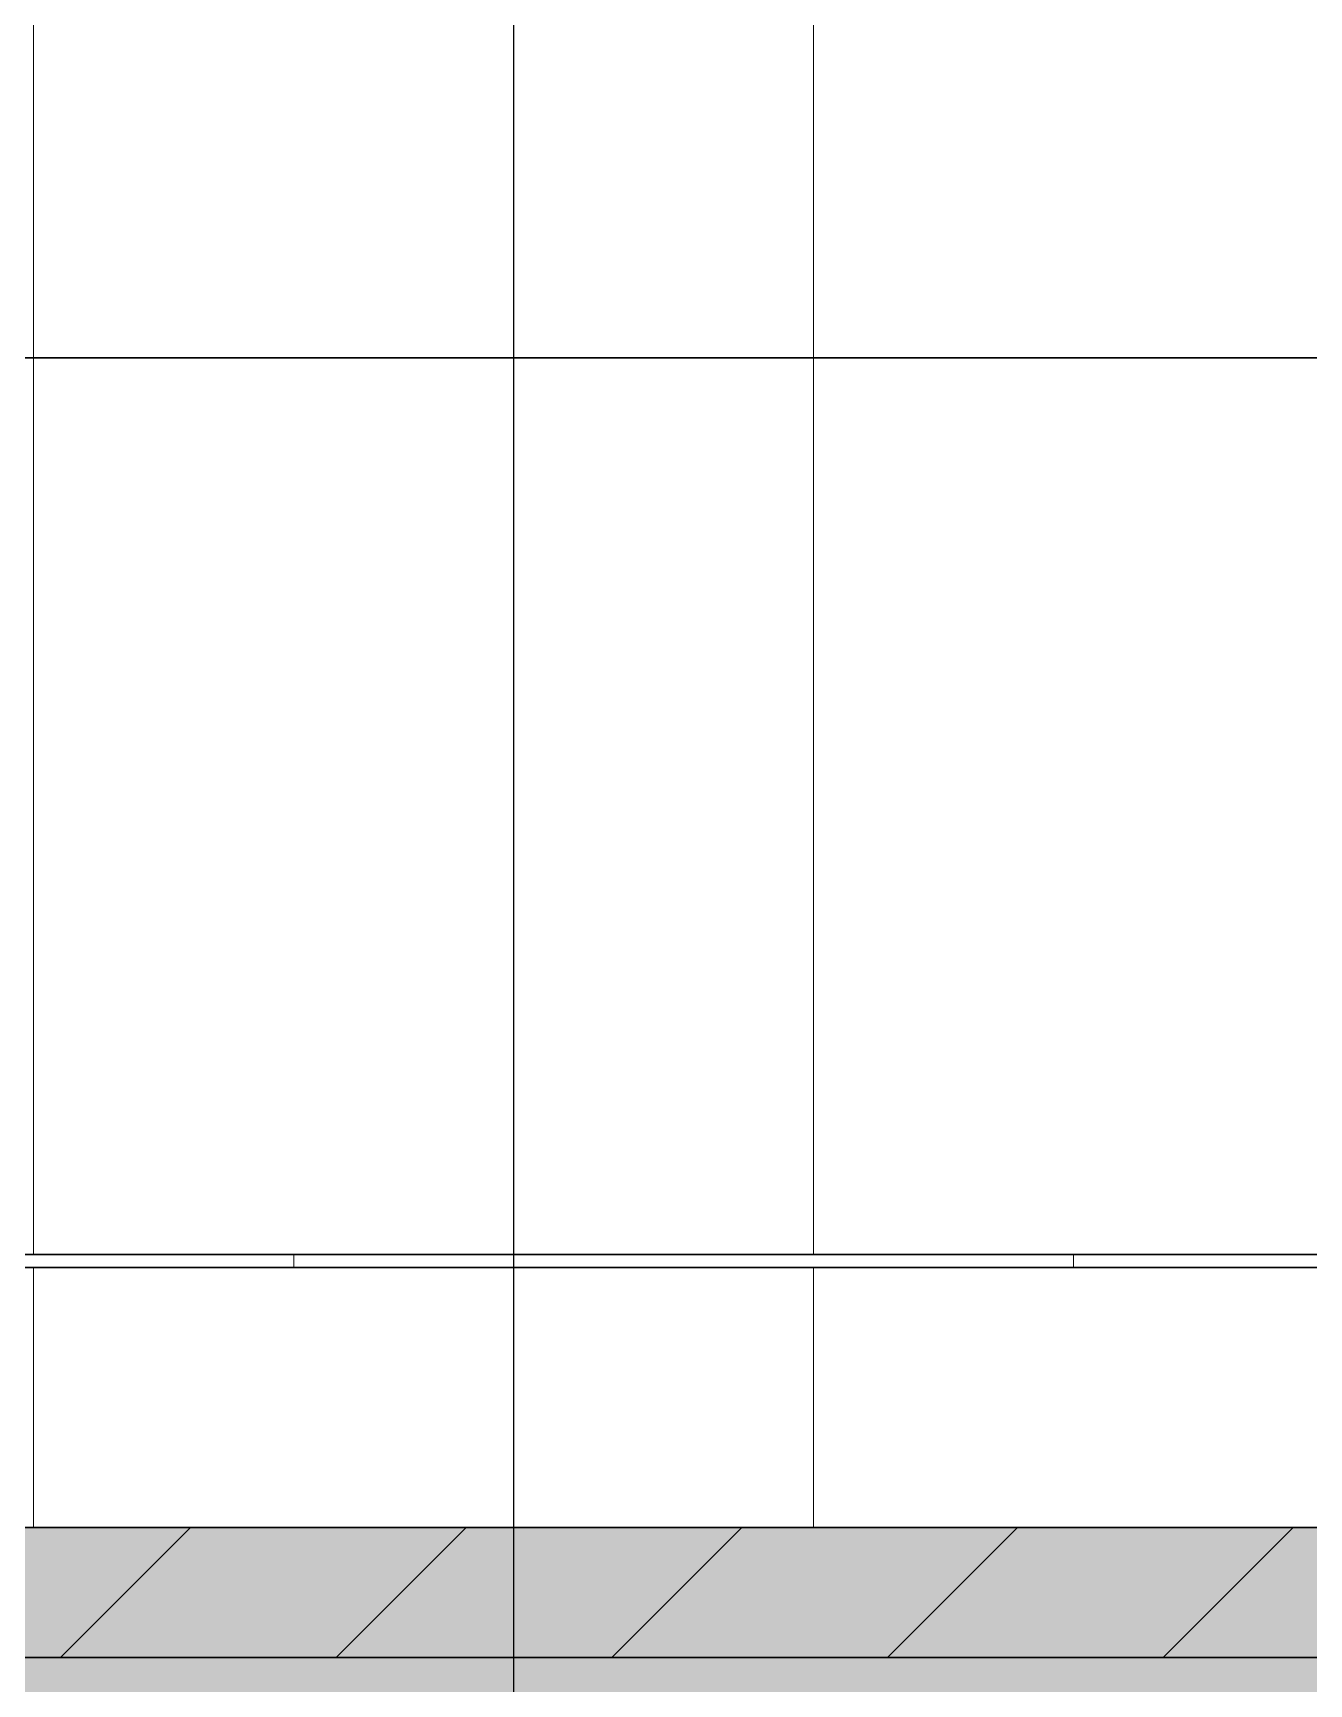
# Model space of a CAD drawing. Header units: millimetres. Extents: x 2519235 to 7246330, y 25937 to 201821.
# Drawn here: x 3259725 to 3260706, y 100970 to 102240 of the extents above; entities that cross this region are included whole.
import ezdxf
from ezdxf.xclip import XClip

# ---------------------------------------------------------------- set-up
doc = ezdxf.new("R2010")
doc.units = ezdxf.units.MM
doc.header["$XCLIPFRAME"] = 0
doc.set_wipeout_variables(frame=1)
for name, color, linetype in [('000 - 0_HIDE_OBJ_FRAMING_DEF_SUB_1', 7, 'Continuous'), ('000 - CONCRETE_COL_CUT_COLOR_1', 7, 'Continuous'), ('000 - CONCRETE_COL_HATCH_', 7, 'Continuous'), ('000 - CONCRETE_COL_WIPEOUT_', 7, 'Continuous'), ('000 - CONCRETE_WALL_CUT_COLOR_3', 7, 'Continuous'), ('000 - CONCRETE_WALL_CUT_COLOR_5', 7, 'Continuous'), ('_งานโครงสร้าง', 7, 'Continuous')]:
    doc.layers.add(name, color=color, linetype=linetype)

# ---------------------------------------------------------------- blocks, each defined once
blk = doc.blocks.new('W-1-PP17-ENT1_REV02_20260415-163809_PP17_ENT1_SE_ELE3')
at = {"layer": '_งานโครงสร้าง', "color": 7, "extrusion": (-1.224646799147353e-16, 1, 0)}
blk.add_line((17309.84345244663, 116339.9999999948), (17309.84345244663, 100789.9999999948), dxfattribs=at)
blk = doc.blocks.new('Earth Pit - Earth Pit-19125014-ENTRANCE 1 - ELEVATION 4')
at = {"layer": '000 - 0_HIDE_OBJ_FRAMING_DEF_SUB_1', "color": 7}
for p, q in [((-2983037.303781493, 101089.9999999999), (-2983337.303781493, 101089.9999999999)), ((-2983337.303781493, 101089.9999999999), (-2983037.303781493, 101089.9999999999))]:
    blk.add_line(p, q, dxfattribs=at)
blk = doc.blocks.new('A$C9a10139f')
at = {"layer": '000 - 0_HIDE_OBJ_FRAMING_DEF_SUB_1', "lineweight": 9}
h = blk.add_hatch(dxfattribs=at)
h.set_pattern_fill('FP_14', style=0, pattern_type=2)
h.set_pattern_definition([(90, (-7875.15646887105, -2709.999999998618), (-600, 3.673940397442059e-14), [])])
h.paths.add_polyline_path([(-14600.00017746771, -1509.999999998559), (-6550.00000000326, -1509.999999998559), (-6550.00000000326, -1209.999999998545), (-14600.00017746771, -1209.999999998545), (-14600.00017746771, -1317.208467668665)])
h = blk.add_hatch(dxfattribs=at)
h.set_pattern_fill('FP_3', style=0, pattern_type=2)
h.set_pattern_definition([(90, (-7875.15646887105, -2199.999999998618), (-600, 3.673940397442059e-14), [])])
h.paths.add_polyline_path([(-14750.00017746771, -2409.999999998559), (-6550.00000000326, -2409.999999998559), (-6550.00000000326, -2209.999999998588), (-14750.00017746771, -2209.999999998588), (-14750.00017746771, -2264.129307871786)])
h.paths.add_polyline_path([(-10728.84623230109, -2199.999999998588), (-6550.00000000326, -2199.999999998588), (-6550.00000000326, -1509.999999998559), (-14070.15657285787, -1509.999999998559), (-14070.15657285787, -1819.999999998574), (-14280.15657285787, -1819.999999998574), (-14280.15657285787, -1509.999999998559), (-14750.00017746771, -1509.999999998559), (-14750.00017746771, -2199.999999998588), (-10828.48213454103, -2199.999999998588)])
at = {"layer": '000 - 0_HIDE_OBJ_FRAMING_DEF_SUB_1', "lineweight": 25}
h = blk.add_hatch(dxfattribs=at)
h.set_pattern_fill('FP_31', style=0, pattern_type=2)
h.set_pattern_definition([(49.99999999999999, (2976342.744531129, -103499.9999999986), (364.3679291599551, -31.87829433463961), [38.1, -419.1]), (355, (2976342.744531129, -103499.9999999986), (-70.48585119027365, 382.1133031955085), [30.48, -335.28]), (100.451, (2976373.10853113, -103502.6569999986), (293.8850033319185, 350.2333756405837), [32.38, -356.18]), (46.184, (2976342.744531129, -103398.3999999986), (542.1584806148381, -84.08582678674355), [57.15, -628.65]), (96.63599999999998, (2976387.924531129, -103405.4069999986), (474.8048986471381, 494.8554198568314), [48.56999999999996, -534.2699999999993]), (351.184, (2976342.744531129, -103398.3999999986), (474.8101998134891, 494.8500824593995), [45.72, -502.92]), (21, (2976393.544531128, -103423.7999999986), (303.2284677223905, -204.530461821048), [38.1, -419.1]), (326, (2976393.544531128, -103423.7999999986), (123.6038908877798, 368.3760440832192), [30.48, -335.28]), (71.45100000000001, (2976418.81353113, -103440.8439999986), (426.8341253887271, 163.8427355717685), [32.38, -356.18]), (37.50000000000001, (2976342.744531129, -103499.9999999986), (6.176645655275919, 169.1101515830707), [16.764, -314.452, 16.764, -323.596, -336.55]), (37.50000000000001, (2976342.744531129, -103499.9999999986), (6.176645655275919, 169.1101515830707), [-671.576, 16.764, -319.786]), (7.499999999999999, (2976342.744531129, -103499.9999999986), (133.63887623219, 200.3614940037067), [16.764, -177.292, 16.764, -306.832, -128.27]), (7.499999999999999, (2976342.744531129, -103499.9999999986), (133.63887623219, 200.3614940037067), [-517.6519999999999, 16.764, -111.506]), (327.5, (2976229.46053113, -103499.9999999986), (271.1818188053453, -11.45836264153357), [16.764, -110.236, 16.764, -379.476, -525.78]), (327.5, (2976229.46053113, -103499.9999999986), (271.1818188053453, -11.45836264153357), [-523.24, 16.764, -509.016]), (317.5, (2976178.660531129, -103499.9999999986), (296.2585102275035, 50.85284694862453), [16.764, -148.336, 16.764, -246.38, -373.38]), (317.5, (2976178.660531129, -103499.9999999986), (296.2585102275035, 50.85284694862453), [-428.244, 16.764, -356.616])])
h.paths.add_polyline_path([(-48851.67295000004, -3211.050148074937), (-48551.67295000004, -3211.050148074937), (-48551.67295000004, -2759.999999998472), (-4210.336602075491, -2759.999999998472), (-4210.336602075491, -3211.050148074937), (-3910.336602075491, -3209.99999999837), (-3910.336602075491, -2759.999999998472), (1028.19023199752, -2759.999999998472), (1028.19023199752, -2509.999999998574), (-3910.336602075491, -2509.999999998574), (-3910.337132392451, -2009.999999998457), (-4210.336602076422, -2009.999999998457), (-4210.336602075491, -2509.999999998574), (-48551.67295000004, -2509.999999998574), (-48551.6729500005, -2109.999999998574), (-48851.67295000004, -2109.999999998574), (-48851.67295000004, -2509.999999998574), (-49985.39171478944, -2509.999999998574), (-49985.39171478944, -2759.999999998472), (-48851.67295000004, -2759.999999998472), (-48851.67295000004, -3159.999999998487)])
at = {"layer": '000 - 0_HIDE_OBJ_FRAMING_DEF_SUB_1', "lineweight": 9}
h = blk.add_hatch(dxfattribs=at)
h.set_pattern_fill('FP_2', style=0, pattern_type=2)
h.set_pattern_definition([(90, (-6475.000468871091, -2559.999999998618), (-600, 3.673940397442059e-14), [])])
h.paths.add_polyline_path([(-6575.00017762091, -2209.999999998588), (-6550.00000000326, -2209.999999998588), (-6550.00000000326, -2199.999999998588), (-14750.00017746771, -2199.999999998588), (-14750.00017746771, -2209.999999998588), (-6743.41014270857, -2209.999999998588)])
h = blk.add_hatch(dxfattribs=at)
h.set_pattern_fill('FP_30', style=0, pattern_type=2)
h.set_pattern_definition([(45, (2976342.744531129, -103499.9999999986), (-106.0660171779821, 106.0660171779821), [])])
h.paths.add_polyline_path([(299.9999999981374, -2509.999999998574), (1028.19023199752, -2509.999999998574), (1028.19023199752, -2409.999999998487), (-3910.336602075491, -2409.999999998559), (-3910.336602075491, -2509.999999998574), (-2160.158639676869, -2509.999999998574)])
h.paths.add_polyline_path([(-49188.30449687084, -2509.999999998574), (-48901.67295000004, -2509.999999998574), (-48902.07567868475, -2409.999999998559), (-49985.39171478944, -2409.999999998559), (-49985.39171478944, -2509.999999998574)])
h.paths.add_polyline_path([(-48551.67295000004, -2509.999999998574), (-4210.336602075491, -2509.999999998574), (-4210.336602075491, -2409.999999998559), (-48551.67295000004, -2409.999999998559)])
at = {"layer": '000 - 0_HIDE_OBJ_FRAMING_DEF_SUB_1', "color": 7}
for p, q in [((-6549.999999999534, -1509.99999999869), (-14750.00017746352, -1509.99999999869)), ((-14600.00017746352, -1509.99999999869), (-6549.999999999534, -1509.99999999869)), ((-14750.00017746352, -2199.999999998719), (-6549.999999999534, -2199.999999998719)), ((-6549.999999999534, -2199.999999998719), (-14750.00017746352, -2199.999999998719)), ((-6549.999999999534, -2209.999999998719), (-14750.00017746352, -2209.999999998719)), ((-14750.00017746352, -2209.99999999869), (-6549.999999999534, -2209.99999999869)), ((-4210.336602072231, -2409.99999999869), (-48551.67294999678, -2409.99999999869)), ((-48551.67294999678, -2409.99999999869), (-4210.336602072231, -2409.99999999869)), ((-4210.336602071766, -2409.99999999869), (-48551.67294999678, -2409.99999999869)), ((-4210.336602072231, -2409.99999999869), (-48551.67294999678, -2409.99999999869)), ((-4210.336602072231, -2409.99999999869), (-48551.67294999678, -2409.99999999869)), ((-14700.00017761672, -2409.99999999869), (-4210.336602072231, -2409.99999999869)), ((-6399.999999999534, -2409.99999999869), (-14700.00017761672, -2409.99999999869)), ((-48551.67294999678, -2509.99999999869), (-4210.336602072231, -2509.99999999869)), ((-4210.336602072231, -2509.99999999869), (-48551.67294999678, -2509.99999999869))]:
    blk.add_line(p, q, dxfattribs=at)
at = {"layer": '000 - 0_HIDE_OBJ_FRAMING_DEF_SUB_1', "color": 7, "lineweight": 9}
for p, q in [((-14600.00017746352, -1509.99999999869), (-6549.999999999534, -1509.99999999869)), ((-6549.999999999534, -1509.99999999869), (-14600.00017746352, -1509.99999999869))]:
    blk.add_line(p, q, dxfattribs=at)
at = {"layer": '000 - 0_HIDE_OBJ_FRAMING_DEF_SUB_1', "color": 7}
blk.add_blockref('Earth Pit - Earth Pit-19125014-ENTRANCE 1 - ELEVATION 4', (2976342.744531129, -103499.9999999986), dxfattribs=at)
blk = doc.blocks.new('*U1675')
at = {"layer": '000 - CONCRETE_COL_HATCH_'}
h = blk.add_hatch(dxfattribs=at)
h.set_pattern_fill('AR-CONC', scale=0.04)
h.set_pattern_definition([(49.99999999999999, (511441.4797973933, -852859.9761348334), (7.28738675984016, -0.6375634215561234), [0.762, -8.382000000000001]), (355, (511441.4797973933, -852859.9761348334), (-1.409736856998774, 7.642273809561406), [0.6096, -6.7056233668]), (100.4514447, (511442.0870776733, -852860.0292649734), (5.877649883614131, 7.004710076487804), [0.6476003519999999, -7.123609783999998]), (46.18420000000001, (511441.4797973933, -852857.9441348334), (10.8431616356852, -1.681693117309086), [1.143, -12.573]), (96.63555760999992, (511442.3833933933, -852858.0842748333), (9.49616536206012, 9.897044983908861), [0.9714009256, -10.6854243264]), (351.1841511700001, (511441.4797973933, -852857.9441348334), (9.496165362599081, 9.897044983421306), [0.9143986828, -10.0583892768]), (21, (511442.4957973933, -852858.4521348333), (6.064575650765299, -4.090607927483505), [0.762, -8.382000000000001]), (326.0000000000001, (511442.4957973933, -852858.4521348333), (2.472081133905883, 7.367518644892771), [0.6096, -6.7056]), (71.45144499999999, (511443.0011786973, -852858.7930188293), (8.536656771148646, 3.27691075543621), [0.6476003520000001, -7.123597503999999]), (37.50000000000001, (511441.4797973933, -852859.9761348334), (0.1235441300236727, 3.382201554926124), [0, -6.62432, 0, -6.807200000000001, 0, -6.731000000000001]), (7.499999999999999, (511441.4797973933, -852859.9761348334), (2.67278650041223, 4.00722299272478), [0, -3.88112, 0, -6.47192, 0, -2.5654]), (327.5, (511439.2141173933, -852859.9761348334), (5.423623806674856, -0.2291497597069377), [0, -2.54, 0, -7.9248, 0, -10.5156]), (317.5, (511438.1981173932, -852859.9761348334), (5.925167255440722, 1.017059641333321), [0, -3.302, 0, -5.26288, 0, -7.4676])])
h.paths.add_polyline_path([(-1.667805984044525e-10, 1.091393642127514e-11), (0, -249.9999999998981), (1133.718764789402, -249.9999999998981), (1133.718764789402, -649.9999999999127), (1133.718764789402, -701.0501480763633), (1433.718764789402, -701.0501480763637), (1433.718764789402, -249.9999999998981), (45775.05511271395, -249.9999999998981), (45775.05511271395, -701.0501480763633), (46075.05511271395, -699.9999999997963), (46075.05511271395, -249.9999999998981), (51013.58194678697, -249.9999999998981), (51013.58194678697, 0), (46075.05511271395, 0), (46075.05458239699, 500.0000000001164), (45775.05511271302, 500.0000000001164), (45775.05511271395, 0), (1433.718764789402, 0), (1433.718764788937, 400), (1133.718764789402, 400), (1133.718764789402, 0)])
at = {"layer": '000 - CONCRETE_COL_CUT_COLOR_1', "color": 7, "lineweight": -2}
blk.add_lwpolyline([(1433.718764789402, -249.9999999998981), (45775.05511271395, -249.9999999998981), (45775.05511271395, -701.0501480763633), (46075.05511271395, -699.9999999997963), (46075.05511271395, -249.9999999998981), (51013.58194678697, -249.9999999998981), (51013.58194678697, 0), (46075.05511271395, 0), (46075.05458239699, 500.0000000001164), (45775.05511271302, 500.0000000001164), (45775.05511271395, 0), (1433.718764789402, 0)], dxfattribs=at)
blk = doc.blocks.new('*U994')
at = {"layer": '000 - CONCRETE_COL_HATCH_'}
h = blk.add_hatch(dxfattribs=at)
h.set_pattern_fill('ANSI31', scale=0.25)
h.set_pattern_definition([(45, (88682.67269585653, -845106.8256906052), (-0.5612660075668221, 0.5612660075668221), [])])
h.paths.add_polyline_path([(-1.667805984044525e-10, 1.091393642127514e-11), (44341.33634792455, 0), (44341.33634792455, 100.0000000000146), (0, 100.0000000000146)])
at = {"layer": '000 - CONCRETE_COL_CUT_COLOR_1', "color": 7}
blk.add_lwpolyline([(-1.667805984044525e-10, 1.091393642127514e-11), (44341.33634792455, 0), (44341.33634792455, 100.0000000000146), (0, 100.0000000000146)], dxfattribs=at)
blk = doc.blocks.new('A$Ca70fc861')
at = {"layer": '000 - CONCRETE_WALL_CUT_COLOR_3', "color": 7}
blk.add_blockref('*U994', (299.9999999967404, -399.9999999998836), dxfattribs=at)
at = {"layer": '000 - CONCRETE_WALL_CUT_COLOR_5', "color": 7}
blk.add_blockref('*U1675', (-1133.718764792662, -399.9999999998836), dxfattribs=at)

msp = doc.modelspace()

# ---------------------------------------------------------------- block references
at = {"color": 7}
ref = msp.add_blockref('A$C9a10139f', (3267384.512328175, 103500.0000000038), dxfattribs=at)
XClip(ref).set_block_clipping_path([(-25578.26678024605, -6873.350442467781), (-1221.0579811618663, 14432.327169098906)])

# ---------------------------------------------------------------- next in the draw order: block references
ref = msp.add_blockref('W-1-PP17-ENT1_REV02_20260415-163809_PP17_ENT1_SE_ELE3', (3242784.512328178, 3.768946044147015e-09), dxfattribs=at)
XClip(ref).set_block_clipping_path([(-978.2667802493088, 95732.32777897555), (41754.34533745982, 117932.32716909893)])

# ---------------------------------------------------------------- next in the draw order: block references
ref = msp.add_blockref('A$Ca70fc861', (3218532.839378179, 101390.0000000051), dxfattribs=at)
XClip(ref).set_block_clipping_path([(23651.51622481877, -2560.0000000064756), (47630.61496883398, 15792.18692679421)])

doc.saveas('drawing.dxf')
